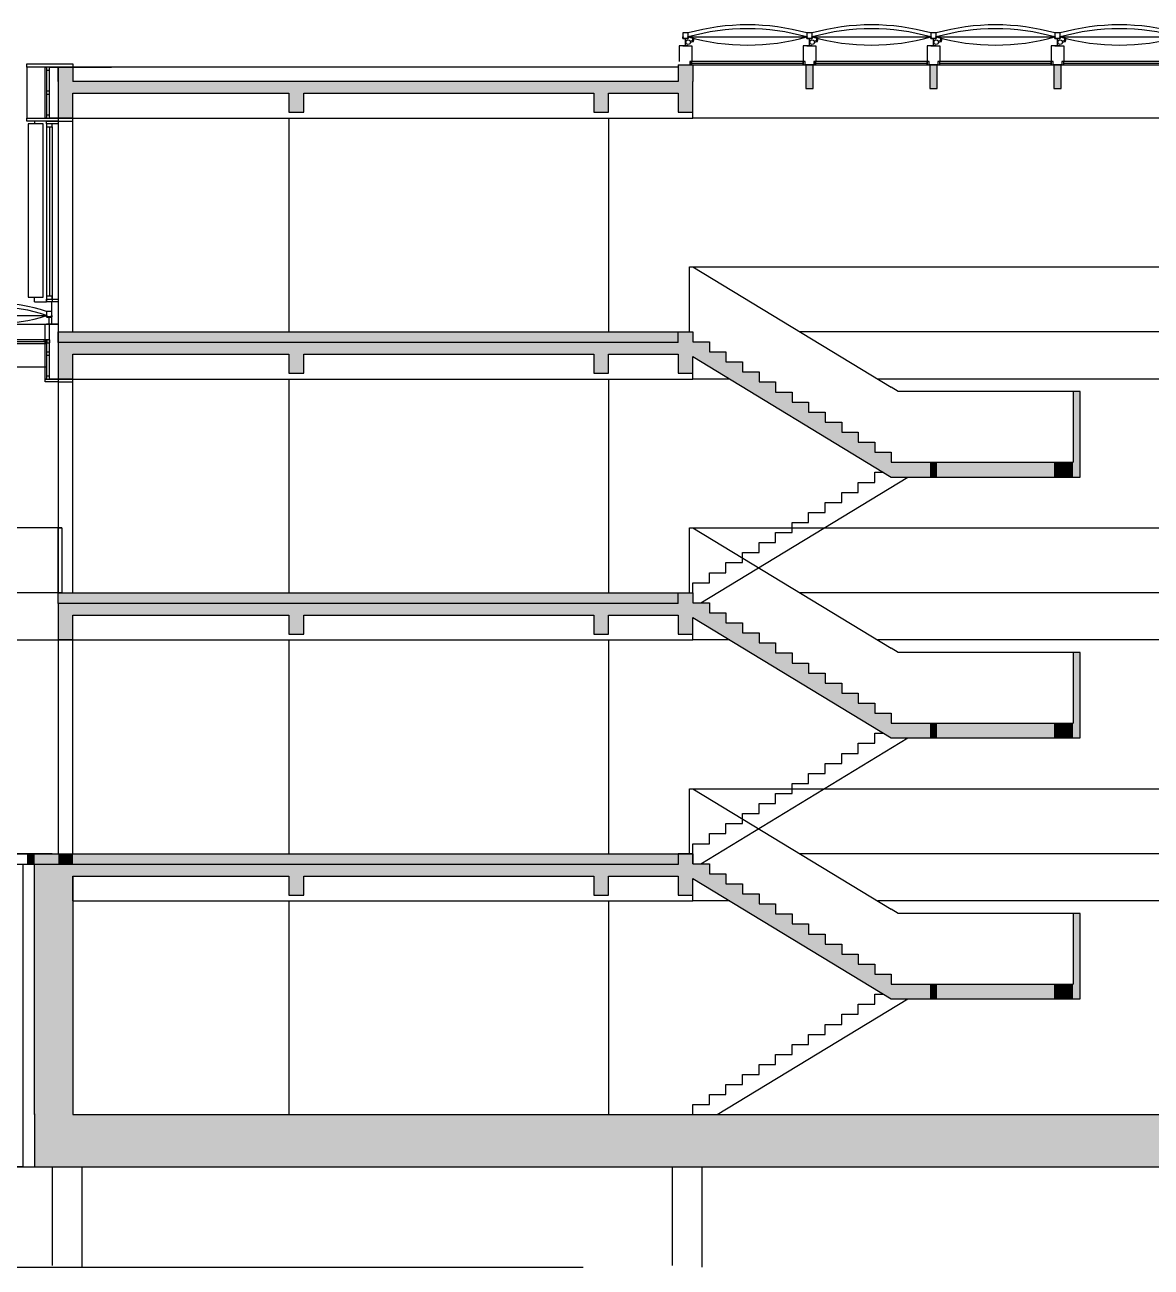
# Model space of a CAD drawing. Extents: x 126 to 1219, y 91 to 1021.
# Drawn here: x 773.59 to 805.38, y 704.18 to 739.25 of the extents above; entities that cross this region are included whole.
import ezdxf

# ---------------------------------------------------------------- set-up
doc = ezdxf.new("R2010")
doc.units = 0
doc.linetypes.add('ACAD_ISO03W100', pattern=[30, 12, -18])
for name, color, linetype in [('-_E_-_PRZEKR_J___MEMBRANY', 8, 'CONTINUOUS'), ('-_E_-_PRZEKR_J___STOLARKA', 151, 'CONTINUOUS'), ('-_E_-_PRZEKR_J_CIENKA', 253, 'CONTINUOUS'), ('-_E_-_PRZEKR_J_GRUBA', 7, 'CONTINUOUS'), ('-_E_-_PRZEKR_J_PALE', 8, 'CONTINUOUS'), ('-_E_-_PRZEKR_J_WIDOK', 8, 'CONTINUOUS'), ('-_I_-_HATCH', 255, 'CONTINUOUS')]:
    doc.layers.add(name, color=color, linetype=linetype)

# ---------------------------------------------------------------- blocks, each defined once
blk = doc.blocks.new('_WIETLIK_DACHOWY_01')
at = {"layer": '-_E_-_PRZEKR_J___MEMBRANY'}
blk.add_lwpolyline([(1168.658519, 2269.166696), (1170.668519, 2269.166696)], dxfattribs=at)
for centre, start, end in [((1169.663519, 2265.572221), 74.379231, 105.620769), ((1169.663519, 2272.761171), 254.379231, 285.620769)]:
    blk.add_arc(centre, 3.732328, start, end, dxfattribs=at)
at = {"layer": '-_E_-_PRZEKR_J___STOLARKA'}
for points in [[(1168.688519, 2268.69228), (1170.608519, 2268.69228), (1170.608519, 2268.75228), (1168.688519, 2268.75228)], [(1168.719792, 2268.752293), (1168.689786, 2268.75228), (1168.689786, 2268.69228), (1168.719792, 2268.692293)], [(1170.638525, 2268.752293), (1170.608519, 2268.75228), (1170.608519, 2268.69228), (1170.638525, 2268.692293)]]:
    blk.add_lwpolyline(points, close=True, dxfattribs=at)
blk.add_lwpolyline([(1168.719792, 2268.72228), (1170.608519, 2268.72228)], dxfattribs=at)
at = {"layer": '-_E_-_PRZEKR_J_GRUBA'}
for points in [[(1168.647603, 2269.161932), (1168.658519, 2269.166696), (1168.658519, 2269.142318), (1168.568519, 2269.142318), (1168.568519, 2269.166696), (1168.579187, 2269.161932)], [(1170.747603, 2269.161932), (1170.758519, 2269.166696), (1170.758519, 2269.142318), (1170.668519, 2269.142318), (1170.668519, 2269.166696), (1170.679187, 2269.161932)], [(1168.613519, 2269.018334), (1168.507251, 2269.018334), (1168.507251, 2268.752293)], [(1168.658519, 2269.018334), (1168.568519, 2269.018334), (1168.613519, 2269.018334), (1168.613519, 2269.138334), (1168.658519, 2269.138334), (1168.568519, 2269.138334), (1168.613519, 2269.138334)], [(1168.613519, 2269.018334), (1168.719786, 2269.018334), (1168.719835, 2268.752293)], [(1170.713519, 2269.018334), (1170.607251, 2269.018334), (1170.608519, 2268.75228)], [(1170.758519, 2269.018334), (1170.668519, 2269.018334), (1170.713519, 2269.018334), (1170.713519, 2269.138334), (1170.758519, 2269.138334), (1170.668519, 2269.138334), (1170.713519, 2269.138334)], [(1170.713519, 2269.018334), (1170.819786, 2269.018334), (1170.819786, 2268.752293)]]:
    blk.add_lwpolyline(points, dxfattribs=at)
at = {"layer": '-_E_-_PRZEKR_J_WIDOK'}
for points in [[(1168.658519, 2269.166696), (1168.658519, 2269.233472), (1168.568519, 2269.233472), (1168.568519, 2269.166696)], [(1170.758519, 2269.166696), (1170.758519, 2269.233472), (1170.668519, 2269.233472), (1170.668519, 2269.166696)], [(1168.69203, 2269.096331), (1168.731928, 2269.103758), (1168.742677, 2269.145961)], [(1168.69702, 2269.078094), (1168.747214, 2269.087439), (1168.760833, 2269.140906)]]:
    blk.add_lwpolyline(points, dxfattribs=at)
blk.add_circle((1168.658519, 2269.077361), 0.038508, dxfattribs=at)
blk.add_arc((1169.663519, 2265.638997), 3.732328, 74.379231, 105.620769, dxfattribs=at)
blk = doc.blocks.new('*U10')
at = {"layer": '-_I_-_HATCH'}
for points in [[(1246.155722, 2536.033981), (1246.155722, 2536.893981), (1246.405722, 2536.033981)], [(1246.405722, 2536.033981), (1246.155722, 2536.893981), (1246.405722, 2536.893981)], [(1256.655721, 2536.133981), (1256.655721, 2536.933968), (1256.903838, 2536.133981)], [(1256.903838, 2536.133981), (1256.655721, 2536.933968), (1256.903838, 2536.933968)], [(1258.820725, 2536.533981), (1258.820725, 2536.933979), (1258.865721, 2536.533981)], [(1258.865721, 2536.533981), (1258.820725, 2536.933979), (1258.865721, 2536.933979)], [(1258.865721, 2536.533981), (1258.865721, 2536.933979), (1258.940725, 2536.533981)], [(1258.940725, 2536.533981), (1258.865721, 2536.933979), (1258.940725, 2536.933979)], [(1260.920723, 2536.533981), (1260.920723, 2536.933979), (1261.040723, 2536.533981)], [(1261.040723, 2536.533981), (1260.920723, 2536.933979), (1261.040723, 2536.933979)], [(1263.020723, 2536.533981), (1263.020723, 2536.933979), (1263.140723, 2536.533981)], [(1263.140723, 2536.533981), (1263.020723, 2536.933979), (1263.140723, 2536.933979)], [(1246.405722, 2536.453981), (1246.405722, 2536.653981), (1250.063217, 2536.453981)], [(1250.063217, 2536.453981), (1246.405722, 2536.653981), (1250.063217, 2536.653981)], [(1250.063217, 2536.133981), (1250.063217, 2536.653981), (1250.313217, 2536.133981)], [(1250.313217, 2536.133981), (1250.063217, 2536.653981), (1250.313217, 2536.653981)], [(1250.313217, 2536.453981), (1250.313217, 2536.653981), (1255.225219, 2536.453981)], [(1255.225219, 2536.453981), (1250.313217, 2536.653981), (1255.225219, 2536.653981)], [(1255.225219, 2536.133981), (1255.225219, 2536.653981), (1255.475219, 2536.133981)], [(1255.475219, 2536.133981), (1255.225219, 2536.653981), (1255.475219, 2536.653981)], [(1255.475219, 2536.453981), (1255.475219, 2536.653981), (1255.884096, 2536.453981)], [(1255.884096, 2536.453981), (1255.475219, 2536.653981), (1255.884096, 2536.653981)], [(1255.884096, 2536.453981), (1255.884096, 2536.653981), (1256.655721, 2536.453981)], [(1256.655721, 2536.453981), (1255.884096, 2536.653981), (1256.655721, 2536.653981)], [(1246.155722, 2531.613981), (1246.155722, 2532.413981), (1246.405722, 2531.613981)], [(1246.405722, 2531.613981), (1246.155722, 2532.413981), (1246.405722, 2532.413981)], [(1246.405722, 2532.033981), (1246.405722, 2532.413981), (1250.063217, 2532.033981)], [(1250.063217, 2532.033981), (1246.405722, 2532.413981), (1250.063217, 2532.413981)], [(1250.063217, 2531.713981), (1250.063217, 2532.413981), (1250.313217, 2531.713981)], [(1250.313217, 2531.713981), (1250.063217, 2532.413981), (1250.313217, 2532.413981)], [(1250.313217, 2532.033981), (1250.313217, 2532.413981), (1255.225219, 2532.033981)], [(1255.225219, 2532.033981), (1250.313217, 2532.413981), (1255.225219, 2532.413981)], [(1255.225219, 2531.713981), (1255.225219, 2532.413981), (1255.475219, 2531.713981)], [(1255.475219, 2531.713981), (1255.225219, 2532.413981), (1255.475219, 2532.413981)], [(1255.475219, 2532.033981), (1255.475219, 2532.413981), (1255.884096, 2532.033981)], [(1255.884096, 2532.033981), (1255.475219, 2532.413981), (1255.884096, 2532.413981)], [(1255.884096, 2532.033981), (1255.884096, 2532.413981), (1256.655721, 2532.033981)], [(1256.655721, 2532.033981), (1255.884096, 2532.413981), (1256.655721, 2532.413981)], [(1256.655721, 2531.713981), (1256.655721, 2532.413981), (1256.903838, 2531.713981)], [(1256.903838, 2531.713981), (1256.655721, 2532.413981), (1256.903838, 2532.413981)], [(1256.903838, 2531.713981), (1256.903838, 2532.413981), (1256.905721, 2531.713981)], [(1256.905721, 2531.713981), (1256.903838, 2532.413981), (1256.905721, 2532.413981)], [(1256.905721, 2531.993981), (1256.905721, 2532.243981), (1257.185721, 2531.823981)], [(1257.185721, 2531.823981), (1256.905721, 2532.243981), (1257.185721, 2532.243981)], [(1257.185721, 2531.823981), (1257.185721, 2532.073981), (1257.465721, 2531.653981)], [(1257.465721, 2531.653981), (1257.185721, 2532.073981), (1257.465721, 2532.073981)], [(1257.465721, 2531.653981), (1257.465721, 2531.903981), (1257.673136, 2531.528051)], [(1257.673136, 2531.528051), (1257.465721, 2531.903981), (1257.673136, 2531.903981)], [(1257.673136, 2531.528051), (1257.673136, 2531.903981), (1257.745721, 2531.483981)], [(1257.745721, 2531.483981), (1257.673136, 2531.903981), (1257.745721, 2531.903981)], [(1257.745721, 2531.483981), (1257.745721, 2531.733981), (1258.025721, 2531.313981)], [(1258.025721, 2531.313981), (1257.745721, 2531.733981), (1258.025721, 2531.733981)], [(1258.025721, 2531.313981), (1258.025721, 2531.563981), (1258.305721, 2531.143981)], [(1258.305721, 2531.143981), (1258.025721, 2531.563981), (1258.305721, 2531.563981)], [(1258.305721, 2531.143981), (1258.305721, 2531.393981), (1258.585721, 2530.973981)], [(1258.585721, 2530.973981), (1258.305721, 2531.393981), (1258.585721, 2531.393981)], [(1263.345163, 2529.953981), (1263.345163, 2531.403981), (1263.465163, 2529.953981)], [(1263.465163, 2529.953981), (1263.345163, 2531.403981), (1263.465163, 2531.403981)], [(1258.585721, 2530.973981), (1258.585721, 2531.223981), (1258.820725, 2530.831301)], [(1258.820725, 2530.831301), (1258.585721, 2531.223981), (1258.820725, 2531.223981)], [(1258.820725, 2530.831301), (1258.820725, 2531.223981), (1258.865721, 2530.803981)], [(1258.865721, 2530.803981), (1258.820725, 2531.223981), (1258.865721, 2531.223981)], [(1258.865721, 2530.803981), (1258.865721, 2531.053981), (1258.940725, 2530.758443)], [(1258.940725, 2530.758443), (1258.865721, 2531.053981), (1258.940725, 2531.053981)], [(1258.940725, 2530.758443), (1258.940725, 2531.053981), (1259.145721, 2530.633981)], [(1259.145721, 2530.633981), (1258.940725, 2531.053981), (1259.145721, 2531.053981)], [(1259.145721, 2530.633981), (1259.145721, 2530.883981), (1259.425721, 2530.463981)], [(1259.425721, 2530.463981), (1259.145721, 2530.883981), (1259.425721, 2530.883981)], [(1259.425721, 2530.463981), (1259.425721, 2530.713981), (1259.705721, 2530.293981)], [(1259.705721, 2530.293981), (1259.425721, 2530.713981), (1259.705721, 2530.713981)], [(1259.705721, 2530.293981), (1259.705721, 2530.543981), (1259.985721, 2530.123981)], [(1259.985721, 2530.123981), (1259.705721, 2530.543981), (1259.985721, 2530.543981)], [(1259.985721, 2530.123981), (1259.985721, 2530.373981), (1260.265721, 2529.953981)], [(1260.265721, 2529.953981), (1259.985721, 2530.373981), (1260.265721, 2530.373981)], [(1260.265721, 2529.953981), (1260.265721, 2530.203981), (1260.920723, 2529.953981)], [(1260.920723, 2529.953981), (1260.265721, 2530.203981), (1260.920723, 2530.203981)], [(1260.920723, 2529.953981), (1260.920723, 2530.203981), (1261.040723, 2529.953981)], [(1261.040723, 2529.953981), (1260.920723, 2530.203981), (1261.040723, 2530.203981)], [(1261.040723, 2529.953981), (1261.040723, 2530.203981), (1263.020723, 2529.953981)], [(1263.020723, 2529.953981), (1261.040723, 2530.203981), (1263.020723, 2530.203981)], [(1263.020723, 2529.953981), (1263.020723, 2530.203981), (1263.140723, 2529.953981)], [(1263.140723, 2529.953981), (1263.020723, 2530.203981), (1263.140723, 2530.203981)], [(1263.140723, 2529.953981), (1263.140723, 2530.203981), (1263.345163, 2529.953981)], [(1263.345163, 2529.953981), (1263.140723, 2530.203981), (1263.345163, 2530.203981)], [(1246.155722, 2527.193981), (1246.155722, 2527.993981), (1246.405722, 2527.193981)], [(1246.405722, 2527.193981), (1246.155722, 2527.993981), (1246.405722, 2527.993981)], [(1246.405722, 2527.613981), (1246.405722, 2527.993981), (1250.063217, 2527.613981)], [(1250.063217, 2527.613981), (1246.405722, 2527.993981), (1250.063217, 2527.993981)], [(1250.063217, 2527.293981), (1250.063217, 2527.993981), (1250.313217, 2527.293981)], [(1250.313217, 2527.293981), (1250.063217, 2527.993981), (1250.313217, 2527.993981)], [(1250.313217, 2527.613981), (1250.313217, 2527.993981), (1255.225219, 2527.613981)], [(1255.225219, 2527.613981), (1250.313217, 2527.993981), (1255.225219, 2527.993981)], [(1255.225219, 2527.293981), (1255.225219, 2527.993981), (1255.475219, 2527.293981)], [(1255.475219, 2527.293981), (1255.225219, 2527.993981), (1255.475219, 2527.993981)], [(1255.475219, 2527.613981), (1255.475219, 2527.993981), (1255.884096, 2527.613981)], [(1255.884096, 2527.613981), (1255.475219, 2527.993981), (1255.884096, 2527.993981)], [(1255.884096, 2527.613981), (1255.884096, 2527.993981), (1256.655721, 2527.613981)], [(1256.655721, 2527.613981), (1255.884096, 2527.993981), (1256.655721, 2527.993981)], [(1256.655721, 2527.293981), (1256.655721, 2527.993981), (1256.903838, 2527.293981)], [(1256.903838, 2527.293981), (1256.655721, 2527.993981), (1256.903838, 2527.993981)], [(1256.903838, 2527.293981), (1256.903838, 2527.993981), (1256.905721, 2527.293981)], [(1256.905721, 2527.293981), (1256.903838, 2527.993981), (1256.905721, 2527.993981)], [(1256.905721, 2527.573981), (1256.905721, 2527.823981), (1257.185721, 2527.403981)], [(1257.185721, 2527.403981), (1256.905721, 2527.823981), (1257.185721, 2527.823981)], [(1257.185721, 2527.403981), (1257.185721, 2527.653981), (1257.465721, 2527.233981)], [(1257.465721, 2527.233981), (1257.185721, 2527.653981), (1257.465721, 2527.653981)], [(1257.465721, 2527.233981), (1257.465721, 2527.483981), (1257.673136, 2527.108051)], [(1257.673136, 2527.108051), (1257.465721, 2527.483981), (1257.673136, 2527.483981)], [(1257.673136, 2527.108051), (1257.673136, 2527.483981), (1257.745721, 2527.063981)], [(1257.745721, 2527.063981), (1257.673136, 2527.483981), (1257.745721, 2527.483981)], [(1257.745721, 2527.063981), (1257.745721, 2527.313981), (1258.025721, 2526.893981)], [(1258.025721, 2526.893981), (1257.745721, 2527.313981), (1258.025721, 2527.313981)], [(1258.025721, 2526.893981), (1258.025721, 2527.143981), (1258.305721, 2526.723981)], [(1258.305721, 2526.723981), (1258.025721, 2527.143981), (1258.305721, 2527.143981)], [(1258.305721, 2526.723981), (1258.305721, 2526.973981), (1258.585721, 2526.553981)], [(1258.585721, 2526.553981), (1258.305721, 2526.973981), (1258.585721, 2526.973981)], [(1263.345163, 2525.533981), (1263.345163, 2526.983981), (1263.465163, 2525.533981)], [(1263.465163, 2525.533981), (1263.345163, 2526.983981), (1263.465163, 2526.983981)], [(1258.585721, 2526.553981), (1258.585721, 2526.803981), (1258.820725, 2526.411301)], [(1258.820725, 2526.411301), (1258.585721, 2526.803981), (1258.820725, 2526.803981)], [(1258.820725, 2526.411301), (1258.820725, 2526.803981), (1258.865721, 2526.383981)], [(1258.865721, 2526.383981), (1258.820725, 2526.803981), (1258.865721, 2526.803981)], [(1258.865721, 2526.383981), (1258.865721, 2526.633981), (1258.940725, 2526.338443)], [(1258.940725, 2526.338443), (1258.865721, 2526.633981), (1258.940725, 2526.633981)], [(1258.940725, 2526.338443), (1258.940725, 2526.633981), (1259.145721, 2526.213981)], [(1259.145721, 2526.213981), (1258.940725, 2526.633981), (1259.145721, 2526.633981)], [(1259.145721, 2526.213981), (1259.145721, 2526.463981), (1259.425721, 2526.043981)], [(1259.425721, 2526.043981), (1259.145721, 2526.463981), (1259.425721, 2526.463981)], [(1259.425721, 2526.043981), (1259.425721, 2526.293981), (1259.705721, 2525.873981)], [(1259.705721, 2525.873981), (1259.425721, 2526.293981), (1259.705721, 2526.293981)], [(1259.705721, 2525.873981), (1259.705721, 2526.123981), (1259.985721, 2525.703981)], [(1259.985721, 2525.703981), (1259.705721, 2526.123981), (1259.985721, 2526.123981)], [(1259.985721, 2525.703981), (1259.985721, 2525.953981), (1260.265721, 2525.533981)], [(1260.265721, 2525.533981), (1259.985721, 2525.953981), (1260.265721, 2525.953981)], [(1260.265721, 2525.533981), (1260.265721, 2525.783981), (1260.920723, 2525.533981)], [(1260.920723, 2525.533981), (1260.265721, 2525.783981), (1260.920723, 2525.783981)], [(1260.920723, 2525.533981), (1260.920723, 2525.783981), (1261.040723, 2525.533981)], [(1261.040723, 2525.533981), (1260.920723, 2525.783981), (1261.040723, 2525.783981)], [(1261.040723, 2525.533981), (1261.040723, 2525.783981), (1263.020723, 2525.533981)], [(1263.020723, 2525.533981), (1261.040723, 2525.783981), (1263.020723, 2525.783981)], [(1263.020723, 2525.533981), (1263.020723, 2525.783981), (1263.140723, 2525.533981)], [(1263.140723, 2525.533981), (1263.020723, 2525.783981), (1263.140723, 2525.783981)], [(1263.140723, 2525.533981), (1263.140723, 2525.783981), (1263.345163, 2525.533981)], [(1263.345163, 2525.533981), (1263.140723, 2525.783981), (1263.345163, 2525.783981)], [(1245.629994, 2523.393981), (1245.629994, 2523.573981), (1245.755717, 2523.393981)], [(1245.755717, 2523.393981), (1245.629994, 2523.573981), (1245.755717, 2523.573981)], [(1245.755717, 2523.393981), (1245.755717, 2523.573981), (1245.755722, 2523.393981)], [(1245.755722, 2523.393981), (1245.755717, 2523.573981), (1245.755722, 2523.573981)], [(1245.755722, 2523.393981), (1245.755722, 2523.573981), (1246.155722, 2523.393981)], [(1246.155722, 2523.393981), (1245.755722, 2523.573981), (1246.155722, 2523.573981)], [(1246.155722, 2523.393981), (1246.155722, 2523.573981), (1246.405722, 2523.393981)], [(1246.405722, 2523.393981), (1246.155722, 2523.573981), (1246.405722, 2523.573981)], [(1246.405722, 2523.193981), (1246.405722, 2523.573981), (1250.063217, 2523.193981)], [(1250.063217, 2523.193981), (1246.405722, 2523.573981), (1250.063217, 2523.573981)], [(1250.063217, 2522.873981), (1250.063217, 2523.573981), (1250.313217, 2522.873981)], [(1250.313217, 2522.873981), (1250.063217, 2523.573981), (1250.313217, 2523.573981)], [(1250.313217, 2523.193981), (1250.313217, 2523.573981), (1255.225219, 2523.193981)], [(1255.225219, 2523.193981), (1250.313217, 2523.573981), (1255.225219, 2523.573981)], [(1255.225219, 2522.873981), (1255.225219, 2523.573981), (1255.475219, 2522.873981)], [(1255.475219, 2522.873981), (1255.225219, 2523.573981), (1255.475219, 2523.573981)], [(1255.475219, 2523.193981), (1255.475219, 2523.573981), (1255.884096, 2523.193981)], [(1255.884096, 2523.193981), (1255.475219, 2523.573981), (1255.884096, 2523.573981)], [(1255.884096, 2523.193981), (1255.884096, 2523.573981), (1256.655721, 2523.193981)], [(1256.655721, 2523.193981), (1255.884096, 2523.573981), (1256.655721, 2523.573981)], [(1256.655721, 2522.873981), (1256.655721, 2523.573981), (1256.903838, 2522.873981)], [(1256.903838, 2522.873981), (1256.655721, 2523.573981), (1256.903838, 2523.573981)], [(1256.903838, 2522.873981), (1256.903838, 2523.573981), (1256.905721, 2522.873981)], [(1256.905721, 2522.873981), (1256.903838, 2523.573981), (1256.905721, 2523.573981)], [(1245.755722, 2519.153981), (1245.755722, 2523.393981), (1246.155722, 2519.153981)], [(1246.155722, 2519.153981), (1245.755722, 2523.393981), (1246.155722, 2523.393981)], [(1246.155722, 2519.153981), (1246.155722, 2523.393981), (1246.405722, 2519.153981)], [(1246.405722, 2519.153981), (1246.155722, 2523.393981), (1246.405722, 2523.393981)], [(1256.905721, 2523.153981), (1256.905721, 2523.403981), (1257.185721, 2522.983981)], [(1257.185721, 2522.983981), (1256.905721, 2523.403981), (1257.185721, 2523.403981)], [(1257.185721, 2522.983981), (1257.185721, 2523.233981), (1257.465721, 2522.813981)], [(1257.465721, 2522.813981), (1257.185721, 2523.233981), (1257.465721, 2523.233981)], [(1257.465721, 2522.813981), (1257.465721, 2523.063981), (1257.673136, 2522.688051)], [(1257.673136, 2522.688051), (1257.465721, 2523.063981), (1257.673136, 2523.063981)], [(1257.673136, 2522.688051), (1257.673136, 2523.063981), (1257.745721, 2522.643981)], [(1257.745721, 2522.643981), (1257.673136, 2523.063981), (1257.745721, 2523.063981)], [(1257.745721, 2522.643981), (1257.745721, 2522.893981), (1258.025721, 2522.473981)], [(1258.025721, 2522.473981), (1257.745721, 2522.893981), (1258.025721, 2522.893981)], [(1258.025721, 2522.473981), (1258.025721, 2522.723981), (1258.305721, 2522.303981)], [(1258.305721, 2522.303981), (1258.025721, 2522.723981), (1258.305721, 2522.723981)], [(1258.305721, 2522.303981), (1258.305721, 2522.553981), (1258.585721, 2522.133981)], [(1258.585721, 2522.133981), (1258.305721, 2522.553981), (1258.585721, 2522.553981)], [(1263.345163, 2521.113981), (1263.345163, 2522.563981), (1263.465163, 2521.113981)], [(1263.465163, 2521.113981), (1263.345163, 2522.563981), (1263.465163, 2522.563981)], [(1258.585721, 2522.133981), (1258.585721, 2522.383981), (1258.820725, 2521.991301)], [(1258.820725, 2521.991301), (1258.585721, 2522.383981), (1258.820725, 2522.383981)], [(1258.820725, 2521.991301), (1258.820725, 2522.383981), (1258.865721, 2521.963981)], [(1258.865721, 2521.963981), (1258.820725, 2522.383981), (1258.865721, 2522.383981)], [(1258.865721, 2521.963981), (1258.865721, 2522.213981), (1258.940725, 2521.918443)], [(1258.940725, 2521.918443), (1258.865721, 2522.213981), (1258.940725, 2522.213981)], [(1258.940725, 2521.918443), (1258.940725, 2522.213981), (1259.145721, 2521.793981)], [(1259.145721, 2521.793981), (1258.940725, 2522.213981), (1259.145721, 2522.213981)], [(1259.145721, 2521.793981), (1259.145721, 2522.043981), (1259.425721, 2521.623981)], [(1259.425721, 2521.623981), (1259.145721, 2522.043981), (1259.425721, 2522.043981)], [(1259.425721, 2521.623981), (1259.425721, 2521.873981), (1259.705721, 2521.453981)], [(1259.705721, 2521.453981), (1259.425721, 2521.873981), (1259.705721, 2521.873981)], [(1259.705721, 2521.453981), (1259.705721, 2521.703981), (1259.985721, 2521.283981)], [(1259.985721, 2521.283981), (1259.705721, 2521.703981), (1259.985721, 2521.703981)], [(1259.985721, 2521.283981), (1259.985721, 2521.533981), (1260.265721, 2521.113981)], [(1260.265721, 2521.113981), (1259.985721, 2521.533981), (1260.265721, 2521.533981)], [(1260.265721, 2521.113981), (1260.265721, 2521.363981), (1260.920723, 2521.113981)], [(1260.920723, 2521.113981), (1260.265721, 2521.363981), (1260.920723, 2521.363981)], [(1260.920723, 2521.113981), (1260.920723, 2521.363981), (1261.040723, 2521.113981)], [(1261.040723, 2521.113981), (1260.920723, 2521.363981), (1261.040723, 2521.363981)], [(1261.040723, 2521.113981), (1261.040723, 2521.363981), (1263.020723, 2521.113981)], [(1263.020723, 2521.113981), (1261.040723, 2521.363981), (1263.020723, 2521.363981)], [(1263.020723, 2521.113981), (1263.020723, 2521.363981), (1263.140723, 2521.113981)], [(1263.140723, 2521.113981), (1263.020723, 2521.363981), (1263.140723, 2521.363981)], [(1263.140723, 2521.113981), (1263.140723, 2521.363981), (1263.345163, 2521.113981)], [(1263.345163, 2521.113981), (1263.140723, 2521.363981), (1263.345163, 2521.363981)], [(1245.755722, 2518.269074), (1245.755717, 2519.153981), (1245.755722, 2519.153981)], [(1245.755722, 2518.269074), (1245.755722, 2519.153981), (1246.155722, 2518.269074)], [(1246.155722, 2518.269074), (1245.755722, 2519.153981), (1246.155722, 2519.153981)], [(1246.155722, 2518.269074), (1246.155722, 2519.153981), (1246.405722, 2518.269074)], [(1246.405722, 2518.269074), (1246.155722, 2519.153981), (1246.405722, 2519.153981)], [(1246.405722, 2518.269074), (1246.405722, 2519.153981), (1250.063217, 2518.269074)], [(1250.063217, 2518.269074), (1246.405722, 2519.153981), (1250.063217, 2519.153981)], [(1250.063217, 2518.269074), (1250.063217, 2519.153981), (1250.313217, 2518.269074)], [(1250.313217, 2518.269074), (1250.063217, 2519.153981), (1250.313217, 2519.153981)], [(1250.313217, 2518.269074), (1250.313217, 2519.153981), (1255.225219, 2518.269074)], [(1255.225219, 2518.269074), (1250.313217, 2519.153981), (1255.225219, 2519.153981)], [(1255.225219, 2518.269074), (1255.225219, 2519.153981), (1255.475219, 2518.269074)], [(1255.475219, 2518.269074), (1255.225219, 2519.153981), (1255.475219, 2519.153981)], [(1255.475219, 2518.269074), (1255.475219, 2519.153981), (1255.884096, 2518.269074)], [(1255.884096, 2518.269074), (1255.475219, 2519.153981), (1255.884096, 2519.153981)], [(1255.884096, 2518.269074), (1255.884096, 2519.153981), (1256.655721, 2518.269074)], [(1256.655721, 2518.269074), (1255.884096, 2519.153981), (1256.655721, 2519.153981)], [(1256.655721, 2518.269074), (1256.655721, 2519.153981), (1256.903838, 2518.269074)], [(1256.903838, 2518.269074), (1256.655721, 2519.153981), (1256.903838, 2519.153981)], [(1256.903838, 2518.269074), (1256.903838, 2519.153981), (1256.905721, 2518.269074)], [(1256.905721, 2518.269074), (1256.903838, 2519.153981), (1256.905721, 2519.153981)], [(1256.905721, 2518.269074), (1256.905721, 2519.153981), (1257.185721, 2518.269074)], [(1257.185721, 2518.269074), (1256.905721, 2519.153981), (1257.185721, 2519.153981)], [(1257.185721, 2518.269074), (1257.185721, 2519.153981), (1257.465721, 2518.269074)], [(1257.465721, 2518.269074), (1257.185721, 2519.153981), (1257.465721, 2519.153981)], [(1257.465721, 2518.269074), (1257.465721, 2519.153981), (1257.673136, 2518.269074)], [(1257.673136, 2518.269074), (1257.465721, 2519.153981), (1257.673136, 2519.153981)], [(1257.673136, 2518.269074), (1257.673136, 2519.153981), (1257.745721, 2518.269074)], [(1257.745721, 2518.269074), (1257.673136, 2519.153981), (1257.745721, 2519.153981)], [(1257.745721, 2518.269074), (1257.745721, 2519.153981), (1258.025721, 2518.269074)], [(1258.025721, 2518.269074), (1257.745721, 2519.153981), (1258.025721, 2519.153981)], [(1258.025721, 2518.269074), (1258.025721, 2519.153981), (1258.305721, 2518.269074)], [(1258.305721, 2518.269074), (1258.025721, 2519.153981), (1258.305721, 2519.153981)], [(1258.305721, 2518.269074), (1258.305721, 2519.153981), (1258.585721, 2518.269074)], [(1258.585721, 2518.269074), (1258.305721, 2519.153981), (1258.585721, 2519.153981)], [(1258.585721, 2518.269074), (1258.585721, 2519.153981), (1258.820725, 2518.269074)], [(1258.820725, 2518.269074), (1258.585721, 2519.153981), (1258.820725, 2519.153981)], [(1258.820725, 2518.269074), (1258.820725, 2519.153981), (1258.865721, 2518.269074)], [(1258.865721, 2518.269074), (1258.820725, 2519.153981), (1258.865721, 2519.153981)], [(1258.865721, 2518.269074), (1258.865721, 2519.153981), (1258.940725, 2518.269074)], [(1258.940725, 2518.269074), (1258.865721, 2519.153981), (1258.940725, 2519.153981)], [(1258.940725, 2518.269074), (1258.940725, 2519.153981), (1259.145721, 2518.269074)], [(1259.145721, 2518.269074), (1258.940725, 2519.153981), (1259.145721, 2519.153981)], [(1259.145721, 2518.269074), (1259.145721, 2519.153981), (1259.425721, 2518.269074)], [(1259.425721, 2518.269074), (1259.145721, 2519.153981), (1259.425721, 2519.153981)], [(1259.425721, 2518.269074), (1259.425721, 2519.153981), (1259.705721, 2518.269074)], [(1259.705721, 2518.269074), (1259.425721, 2519.153981), (1259.705721, 2519.153981)], [(1259.705721, 2518.269074), (1259.705721, 2519.153981), (1259.985721, 2518.269074)], [(1259.985721, 2518.269074), (1259.705721, 2519.153981), (1259.985721, 2519.153981)], [(1259.985721, 2518.269074), (1259.985721, 2519.153981), (1260.265721, 2518.269074)], [(1260.265721, 2518.269074), (1259.985721, 2519.153981), (1260.265721, 2519.153981)], [(1260.265721, 2518.269074), (1260.265721, 2519.153981), (1260.920723, 2518.269074)], [(1260.920723, 2518.269074), (1260.265721, 2519.153981), (1260.920723, 2519.153981)], [(1260.920723, 2518.269074), (1260.920723, 2519.153981), (1261.040723, 2518.269074)], [(1261.040723, 2518.269074), (1260.920723, 2519.153981), (1261.040723, 2519.153981)], [(1261.040723, 2518.269074), (1261.040723, 2519.153981), (1263.020723, 2518.269074)], [(1263.020723, 2518.269074), (1261.040723, 2519.153981), (1263.020723, 2519.153981)], [(1263.020723, 2518.269074), (1263.020723, 2519.153981), (1263.140723, 2518.269074)], [(1263.140723, 2518.269074), (1263.020723, 2519.153981), (1263.140723, 2519.153981)], [(1263.140723, 2518.269074), (1263.140723, 2519.153981), (1263.345163, 2518.269074)], [(1263.345163, 2518.269074), (1263.140723, 2519.153981), (1263.345163, 2519.153981)], [(1263.345163, 2518.269074), (1263.345163, 2519.153981), (1263.465163, 2518.269074)], [(1263.465163, 2518.269074), (1263.345163, 2519.153981), (1263.465163, 2519.153981)], [(1263.465163, 2518.269074), (1263.465163, 2519.153981), (1265.055719, 2518.269074)], [(1265.055719, 2518.269074), (1263.465163, 2519.153981), (1265.055719, 2519.153981)]]:
    blk.add_solid(points, dxfattribs=at)
blk = doc.blocks.new('HATCH_PRZEKROJ_2_OBRYS')
at = {"layer": '-_I_-_HATCH'}
blk.add_blockref('*U10', (0, 0), dxfattribs=at)
blk = doc.blocks.new('PRZEKR_J_2')
at = {"layer": '-_E_-_PRZEKR_J___MEMBRANY'}
blk.add_lwpolyline([(1232.206259, 2340.69388), (1232.206259, 2342.42888)], dxfattribs=at)
for centre, start, end in [((1234.798311, 2341.56138), 161.495791, 198.504209), ((1229.614208, 2341.56138), 341.495791, 18.504209)]:
    blk.add_arc(centre, 2.733365, start, end, dxfattribs=at)
at = {"layer": '-_E_-_PRZEKR_J___STOLARKA'}
for points in [[(1228.964192, 2342.424519), (1228.914192, 2342.424519), (1228.914192, 2342.624519), (1228.964192, 2342.624519)], [(1231.979107, 2342.424519), (1231.929107, 2342.424519), (1231.929107, 2342.624519), (1231.979107, 2342.624519)], [(1228.964192, 2342.424519), (1229.014192, 2342.424519), (1229.014192, 2342.524519), (1228.964192, 2342.524519)], [(1231.879107, 2342.424519), (1231.929107, 2342.424519), (1231.929107, 2342.524519), (1231.879107, 2342.524519)], [(1232.620663, 2342.434526), (1232.620676, 2342.404519), (1232.680676, 2342.404519), (1232.680663, 2342.434526)], [(1232.680676, 2340.72388), (1232.680676, 2342.404519), (1232.620676, 2342.404519), (1232.620676, 2340.72388)]]:
    blk.add_lwpolyline(points, close=True, dxfattribs=at)
for points in [[(1229.014192, 2342.524519), (1231.979107, 2342.524519)], [(1229.014192, 2342.474519), (1231.879107, 2342.474519)], [(1229.014192, 2342.424519), (1231.979107, 2342.424519)], [(1232.650676, 2340.755154), (1232.650676, 2342.404519)]]:
    blk.add_lwpolyline(points, dxfattribs=at)
at = {"layer": '-_E_-_PRZEKR_J_CIENKA'}
blk.add_lwpolyline([(1228.004192, 2342.094519), (1228.864192, 2342.094519)], dxfattribs=at)
at = {"layer": '-_E_-_PRZEKR_J_GRUBA'}
for points in [[(1245.7291, 2342.224519), (1246.6291, 2342.224519), (1246.6291, 2380.774523)], [(1245.744192, 2342.874519), (1245.744192, 2380.124513)], [(1234.944192, 2356.734518), (1234.944192, 2359.81396), (1234.944192, 2359.93396), (1234.694192, 2359.93396), (1233.594192, 2359.93396), (1233.494192, 2359.93396), (1233.494192, 2359.81396), (1234.694192, 2359.81396)], [(1239.364192, 2356.734518), (1239.364192, 2359.81396), (1239.364192, 2359.93396), (1239.114192, 2359.93396), (1238.014192, 2359.93396), (1237.914192, 2359.93396), (1237.914192, 2359.81396), (1239.114192, 2359.81396)], [(1243.784192, 2356.734518), (1243.784192, 2359.81396), (1243.784192, 2359.93396), (1243.534192, 2359.93396), (1242.434192, 2359.93396), (1242.334192, 2359.93396), (1242.334192, 2359.81396), (1243.534192, 2359.81396)], [(1227.964192, 2359.444522), (1227.964205, 2359.655794)], [(1234.524192, 2356.734518), (1234.694192, 2356.734518), (1234.694192, 2359.81396), (1234.694192, 2359.81396), (1234.694192, 2359.81396)], [(1238.944192, 2356.734518), (1239.114192, 2356.734518), (1239.114192, 2359.81396), (1239.114192, 2359.81396), (1239.114192, 2359.81396)], [(1243.364192, 2356.734518), (1243.534192, 2356.734518), (1243.534192, 2359.81396), (1243.534192, 2359.81396), (1243.534192, 2359.81396)], [(1227.964205, 2357.344524), (1227.964192, 2357.555796)], [(1232.484192, 2353.249518), (1232.484192, 2353.374518), (1232.654192, 2353.374518), (1232.654192, 2353.654518), (1232.824192, 2353.654518), (1232.824192, 2353.934518), (1232.994192, 2353.934518), (1232.994192, 2354.214518), (1233.164192, 2354.214518), (1233.164192, 2354.494518), (1233.334192, 2354.494518), (1233.334192, 2354.774518), (1233.504192, 2354.774518), (1233.504192, 2355.054518), (1233.674192, 2355.054518), (1233.674192, 2355.334518), (1233.844192, 2355.334518), (1233.844192, 2355.614518), (1234.014192, 2355.614518), (1234.014192, 2355.894518), (1234.184192, 2355.894518), (1234.184192, 2356.174518), (1234.354192, 2356.174518), (1234.354192, 2356.454518), (1234.524192, 2356.454518), (1234.524192, 2356.734518)], [(1232.904192, 2353.374518), (1234.944192, 2356.734518)], [(1236.904192, 2353.249518), (1236.904192, 2353.374518), (1237.074192, 2353.374518), (1237.074192, 2353.654518), (1237.244192, 2353.654518), (1237.244192, 2353.934518), (1237.414192, 2353.934518), (1237.414192, 2354.214518), (1237.584192, 2354.214518), (1237.584192, 2354.494518), (1237.754192, 2354.494518), (1237.754192, 2354.774518), (1237.924192, 2354.774518), (1237.924192, 2355.054518), (1238.094192, 2355.054518), (1238.094192, 2355.334518), (1238.264192, 2355.334518), (1238.264192, 2355.614518), (1238.434192, 2355.614518), (1238.434192, 2355.894518), (1238.604192, 2355.894518), (1238.604192, 2356.174518), (1238.774192, 2356.174518), (1238.774192, 2356.454518), (1238.944192, 2356.454518), (1238.944192, 2356.734518)], [(1237.324192, 2353.374518), (1239.364192, 2356.734518)], [(1241.324192, 2353.249518), (1241.324192, 2353.374518), (1241.494192, 2353.374518), (1241.494192, 2353.654518), (1241.664192, 2353.654518), (1241.664192, 2353.934518), (1241.834192, 2353.934518), (1241.834192, 2354.214518), (1242.004192, 2354.214518), (1242.004192, 2354.494518), (1242.174192, 2354.494518), (1242.174192, 2354.774518), (1242.344192, 2354.774518), (1242.344192, 2355.054518), (1242.514192, 2355.054518), (1242.514192, 2355.334518), (1242.684192, 2355.334518), (1242.684192, 2355.614518), (1242.854192, 2355.614518), (1242.854192, 2355.894518), (1243.024192, 2355.894518), (1243.024192, 2356.174518), (1243.194192, 2356.174518), (1243.194192, 2356.454518), (1243.364192, 2356.454518), (1243.364192, 2356.734518)], [(1241.744192, 2353.374518), (1243.784192, 2356.734518)], [(1227.964205, 2355.24452), (1227.964192, 2355.455798)], [(1227.964192, 2353.124518), (1227.964192, 2353.141982), (1227.964192, 2353.354523), (1227.964192, 2353.355794)], [(1227.964205, 2353.374518), (1228.244192, 2353.374518)], [(1228.004192, 2353.374518), (1228.244192, 2353.374518)], [(1228.444192, 2351.944016), (1228.444192, 2353.124518), (1228.764192, 2353.124518), (1228.764192, 2353.374518), (1228.244192, 2353.374518)], [(1228.764192, 2342.624519), (1228.864192, 2342.624519), (1228.864192, 2353.374518), (1228.764192, 2353.374518)], [(1232.664192, 2342.624519), (1232.484192, 2342.624519), (1232.484192, 2353.374518), (1232.654192, 2353.374518)], [(1232.864192, 2351.944016), (1232.864192, 2353.124518), (1233.184192, 2353.124518), (1233.184192, 2353.374518), (1232.904192, 2353.374518)], [(1233.184192, 2342.624519), (1233.284192, 2342.624519), (1233.284192, 2353.374518), (1233.184192, 2353.374518)], [(1237.084192, 2342.624519), (1236.904192, 2342.624519), (1236.904192, 2353.374518), (1237.074192, 2353.374518)], [(1237.084192, 2342.624519), (1236.904192, 2342.624519), (1236.904192, 2353.374518), (1237.074192, 2353.374518)], [(1237.284192, 2351.944016), (1237.284192, 2353.124518), (1237.604192, 2353.124518), (1237.604192, 2353.374518), (1237.324192, 2353.374518)], [(1237.604192, 2342.624519), (1237.704192, 2342.624519), (1237.704192, 2353.374518), (1237.604192, 2353.374518)], [(1241.324192, 2342.624519), (1241.324192, 2342.624519), (1241.324192, 2353.374518)], [(1241.494192, 2353.374518), (1241.324192, 2353.374518)], [(1241.324192, 2342.624519), (1241.324192, 2342.624519), (1241.324192, 2353.374518)], [(1241.324192, 2353.374518), (1241.324192, 2353.124518), (1241.504192, 2353.124518)], [(1241.704192, 2351.944016), (1241.704192, 2353.124518), (1242.024192, 2353.124518), (1242.024192, 2353.374518), (1241.744192, 2353.374518)], [(1242.124192, 2342.874519), (1242.124192, 2353.374518), (1242.024192, 2353.374518)], [(1227.964192, 2353.124518), (1228.244192, 2353.124518)], [(1228.004192, 2353.124518), (1228.004192, 2342.874519)], [(1228.004192, 2353.124518), (1228.244192, 2353.124518)], [(1228.244192, 2353.124518), (1228.244192, 2342.874519)], [(1232.664192, 2353.124518), (1232.484192, 2353.124518)], [(1232.664192, 2353.124518), (1232.664192, 2342.624519), (1233.284192, 2342.624519), (1233.284192, 2342.874519), (1232.864192, 2342.874519), (1232.864192, 2346.532014), (1233.184192, 2346.532014), (1233.184192, 2346.782014), (1232.864192, 2346.782014), (1232.864192, 2351.694016)], [(1237.084192, 2353.124518), (1236.904192, 2353.124518)], [(1237.084192, 2353.124518), (1237.084192, 2342.624519), (1237.704192, 2342.624519), (1237.704192, 2342.874519), (1237.284192, 2342.874519), (1237.284192, 2346.532014), (1237.604192, 2346.532014), (1237.604192, 2346.782014), (1237.284192, 2346.782014), (1237.284192, 2351.694016)], [(1241.504192, 2353.124518), (1241.504192, 2321.749519), (1241.664192, 2321.749519), (1241.664192, 2321.749519)], [(1228.444192, 2351.694016), (1228.764192, 2351.694016), (1228.764192, 2351.944016), (1228.444192, 2351.944016)], [(1232.864192, 2351.694016), (1233.184192, 2351.694016), (1233.184192, 2351.944016), (1232.864192, 2351.944016)], [(1237.284192, 2351.694016), (1237.604192, 2351.694016), (1237.604192, 2351.944016), (1237.284192, 2351.944016)], [(1241.704192, 2351.694016), (1242.024192, 2351.694016), (1242.024192, 2351.944016), (1241.704192, 2351.944016)], [(1228.244192, 2342.624519), (1228.864192, 2342.624519), (1228.864192, 2342.874519), (1228.444192, 2342.874519), (1228.444192, 2346.532014), (1228.764192, 2346.532014), (1228.764192, 2346.782014), (1228.444192, 2346.782014), (1228.444192, 2351.694016)], [(1242.124192, 2342.874519), (1241.704192, 2342.874519), (1241.704192, 2346.532014), (1242.024192, 2346.532014), (1242.024192, 2346.782014), (1241.704192, 2346.782014), (1241.704192, 2351.694016)], [(1228.444192, 2346.532014), (1228.764192, 2346.532014), (1228.764192, 2346.782014), (1228.444192, 2346.782014)], [(1228.244192, 2342.624519), (1228.004192, 2342.624519), (1228.004192, 2343.52449)], [(1228.164192, 2342.624519), (1228.004192, 2342.624519), (1228.004192, 2342.874519), (1228.244192, 2342.874519)], [(1241.704192, 2342.874519), (1245.744192, 2342.874519)], [(1228.864192, 2342.624519), (1228.914192, 2342.624519), (1228.914192, 2342.404519), (1228.914192, 2342.094519), (1228.864192, 2342.094519), (1228.864192, 2342.624519)], [(1232.354622, 2342.624519), (1232.354622, 2342.47388)], [(1233.284192, 2342.624519), (1233.334192, 2342.624519), (1233.334192, 2342.404519), (1233.334192, 2342.404519), (1233.284192, 2342.404519), (1233.284192, 2342.624519)], [(1241.324192, 2321.586958), (1241.324192, 2342.624519)], [(1232.354622, 2342.51888), (1231.979107, 2342.51888)], [(1232.211024, 2342.507964), (1232.206259, 2342.51888), (1232.230638, 2342.51888), (1232.230638, 2342.42888), (1232.206259, 2342.42888), (1232.211024, 2342.439549)], [(1232.354622, 2342.51888), (1232.354622, 2342.42888), (1232.354622, 2342.47388), (1232.234622, 2342.47388), (1232.234622, 2342.51888), (1232.234622, 2342.42888), (1232.234622, 2342.47388)], [(1232.620676, 2342.404519), (1232.354622, 2342.404519), (1232.354622, 2342.474519)], [(1232.620676, 2342.36888), (1232.620676, 2342.434526), (1232.680663, 2342.434552), (1232.680663, 2342.404519)], [(1241.324192, 2342.524519), (1241.324192, 2321.586958)], [(1245.744192, 2342.224519), (1241.504192, 2342.224519)], [(1241.504192, 2342.224519), (1241.504192, 2342.024519), (1246.6291, 2342.024519), (1246.6291, 2341.524519), (1242.064192, 2341.524519)], [(1245.744192, 2342.224519), (1246.6291, 2342.224519)]]:
    blk.add_lwpolyline(points, dxfattribs=at)
for points in [[(1228.064192, 2359.48952), (1228.364192, 2359.48952), (1228.364192, 2359.60952), (1227.964192, 2359.60952), (1227.964192, 2359.48952)], [(1228.064192, 2357.38952), (1228.364192, 2357.38952), (1228.364192, 2357.50952), (1227.964192, 2357.50952), (1227.964192, 2357.38952)], [(1228.064192, 2355.289522), (1228.364192, 2355.289522), (1228.364192, 2355.409522), (1227.964192, 2355.409522), (1227.964192, 2355.289522)], [(1228.004192, 2342.624519), (1228.004192, 2342.094519), (1227.944192, 2342.094519), (1227.944192, 2342.874519), (1228.004192, 2342.874519)], [(1228.914192, 2342.624519), (1228.914192, 2342.874519), (1228.864192, 2342.874519), (1228.864192, 2342.624519)], [(1233.334192, 2342.624519), (1233.334192, 2342.874519), (1233.284192, 2342.874519), (1233.284192, 2342.624519)], [(1228.864192, 2342.624519), (1228.864192, 2342.474519), (1228.004192, 2342.474519), (1228.004192, 2342.624519)], [(1233.284192, 2342.624519), (1233.284192, 2342.474519), (1232.354622, 2342.474519), (1232.354622, 2342.624519)], [(1235.804192, 2342.624519), (1235.804192, 2342.684519), (1236.904192, 2342.684519), (1236.904192, 2342.624519)], [(1228.004192, 2342.474519), (1228.004192, 2342.424519), (1228.054192, 2342.424519), (1228.054192, 2342.474519)], [(1228.004192, 2342.424519), (1228.864192, 2342.424519), (1228.864192, 2342.404519), (1228.004192, 2342.404519)], [(1228.409192, 2342.474519), (1228.409192, 2342.424519), (1228.459192, 2342.424519), (1228.459192, 2342.474519)], [(1228.814192, 2342.474519), (1228.814192, 2342.424519), (1228.864192, 2342.424519), (1228.864192, 2342.474519)], [(1232.620676, 2342.484526), (1232.620676, 2342.434526), (1232.670676, 2342.434526), (1232.670676, 2342.484526)], [(1232.680676, 2342.424519), (1233.284192, 2342.424519), (1233.284192, 2342.404519), (1232.680676, 2342.404519)], [(1232.829192, 2342.474519), (1232.829192, 2342.424519), (1232.879192, 2342.424519), (1232.879192, 2342.474519)], [(1233.234192, 2342.474519), (1233.234192, 2342.424519), (1233.284192, 2342.424519), (1233.284192, 2342.474519)]]:
    blk.add_lwpolyline(points, close=True, dxfattribs=at)
at = {"layer": '-_E_-_PRZEKR_J_PALE', "linetype": 'ACAD_ISO03W100'}
for points in [[(1246.644192, 2353.525004), (1248.326993, 2353.525004)], [(1246.644192, 2353.025004), (1248.299249, 2353.025004)], [(1246.644192, 2343.025005), (1248.326993, 2343.025005)], [(1246.644192, 2342.525005), (1248.299249, 2342.525005)]]:
    blk.add_lwpolyline(points, dxfattribs=at)
at = {"layer": '-_E_-_PRZEKR_J_WIDOK', "linetype": 'ACAD_ISO03W100'}
for points in [[(1248.326993, 2309.515383), (1248.326993, 2430.986035)], [(1237.074192, 2353.506283), (1234.944192, 2357.014518)], [(1241.494192, 2353.506283), (1239.364192, 2357.014518)], [(1245.744192, 2353.786283), (1243.784192, 2357.014518)], [(1236.904192, 2353.249518), (1236.904192, 2353.374518), (1236.734192, 2353.374518), (1236.734192, 2353.654518), (1236.564192, 2353.654518), (1236.564192, 2353.934518), (1236.394192, 2353.934518), (1236.394192, 2354.214518), (1236.224192, 2354.214518), (1236.224192, 2354.494518), (1236.054192, 2354.494518), (1236.054192, 2354.774518), (1235.884192, 2354.774518), (1235.884192, 2355.054518), (1235.714192, 2355.054518), (1235.714192, 2355.334518), (1235.544192, 2355.334518), (1235.544192, 2355.614518), (1235.374192, 2355.614518), (1235.374192, 2355.894518), (1235.204192, 2355.894518), (1235.204192, 2356.174518), (1235.034192, 2356.174518), (1235.034192, 2356.454518), (1234.864192, 2356.454518), (1234.864192, 2356.602753)], [(1241.324192, 2353.249518), (1241.324192, 2353.374518), (1241.154192, 2353.374518), (1241.154192, 2353.654518), (1240.984192, 2353.654518), (1240.984192, 2353.934518), (1240.814192, 2353.934518), (1240.814192, 2354.214518), (1240.644192, 2354.214518), (1240.644192, 2354.494518), (1240.474192, 2354.494518), (1240.474192, 2354.774518), (1240.304192, 2354.774518), (1240.304192, 2355.054518), (1240.134192, 2355.054518), (1240.134192, 2355.334518), (1239.964192, 2355.334518), (1239.964192, 2355.614518), (1239.794192, 2355.614518), (1239.794192, 2355.894518), (1239.624192, 2355.894518), (1239.624192, 2356.174518), (1239.454192, 2356.174518), (1239.454192, 2356.454518), (1239.284192, 2356.454518), (1239.284192, 2356.602753)], [(1245.744192, 2353.249518), (1245.744192, 2353.374518), (1245.574192, 2353.374518), (1245.574192, 2353.654518), (1245.404192, 2353.654518), (1245.404192, 2353.934518), (1245.234192, 2353.934518), (1245.234192, 2354.214518), (1245.064192, 2354.214518), (1245.064192, 2354.494518), (1244.894192, 2354.494518), (1244.894192, 2354.774518), (1244.724192, 2354.774518), (1244.724192, 2355.054518), (1244.554192, 2355.054518), (1244.554192, 2355.334518), (1244.384192, 2355.334518), (1244.384192, 2355.614518), (1244.214192, 2355.614518), (1244.214192, 2355.894518), (1244.044192, 2355.894518), (1244.044192, 2356.174518), (1243.874192, 2356.174518), (1243.874192, 2356.454518), (1243.704192, 2356.454518), (1243.704192, 2356.602753)]]:
    blk.add_lwpolyline(points, dxfattribs=at)
at = {"layer": '-_E_-_PRZEKR_J_WIDOK'}
for points in [[(1241.474192, 2311.5467), (1243.364192, 2312.651222), (1243.364192, 2322.920797), (1242.064192, 2323.849519), (1242.064192, 2328.511177), (1242.864192, 2329.0631), (1242.864192, 2338.92401), (1246.6291, 2340.547408), (1246.6291, 2380.924513), (1246.6291, 2381.729162), (1242.864192, 2383.768124), (1242.864192, 2409.949576), (1242.864192, 2410.698676), (1246.644192, 2412.382804), (1246.644192, 2422.674652), (1246.644192, 2423.572309), (1241.324192, 2425.598973), (1241.324192, 2429.109963)], [(1228.864192, 2361.524516), (1228.864192, 2353.374518)], [(1231.384192, 2353.374518), (1231.384192, 2361.524516), (1232.484192, 2361.524516)], [(1232.484192, 2361.524516), (1232.484192, 2355.186283)], [(1233.284192, 2361.524516), (1233.284192, 2356.50393)], [(1235.804192, 2353.374518), (1235.804192, 2361.524516), (1236.904192, 2361.524516)], [(1236.904192, 2361.524516), (1236.904192, 2355.186283)], [(1237.704192, 2361.524516), (1237.704192, 2356.50393)], [(1240.224192, 2353.374518), (1240.224192, 2361.524516), (1241.324192, 2361.524516)], [(1241.324192, 2361.524516), (1241.324192, 2355.186283)], [(1242.124192, 2361.524516), (1242.124192, 2356.50393)], [(1233.494192, 2359.81396), (1233.494192, 2356.849812), (1233.424192, 2356.734518)], [(1237.914192, 2359.81396), (1237.914192, 2356.849812), (1237.844192, 2356.734518)], [(1242.334192, 2359.81396), (1242.334192, 2356.849812), (1242.264192, 2356.734518)], [(1231.384192, 2353.374518), (1233.424192, 2356.734518)], [(1235.804192, 2353.374518), (1237.844192, 2356.734518)], [(1240.224192, 2353.374518), (1242.264192, 2356.734518)], [(1227.964205, 2355.24452), (1227.964192, 2355.455798)], [(1233.284192, 2354.0004), (1233.284192, 2353.374518)], [(1237.704192, 2354.0004), (1237.704192, 2353.374518)], [(1242.124192, 2354.0004), (1242.124192, 2353.374518)], [(1231.384192, 2353.314518), (1231.384192, 2353.374518)], [(1235.804192, 2353.314518), (1235.804192, 2353.374518)], [(1240.224192, 2353.314518), (1240.224192, 2353.374518)], [(1232.484192, 2353.314518), (1231.384192, 2353.314518)], [(1236.904192, 2353.314518), (1235.804192, 2353.314518)], [(1241.324192, 2353.314518), (1240.224192, 2353.314518)], [(1228.864192, 2351.944016), (1232.484192, 2351.944016)], [(1233.284192, 2351.944016), (1236.904192, 2351.944016)], [(1237.704192, 2351.944016), (1241.324192, 2351.944016)], [(1242.124192, 2351.944016), (1245.744192, 2351.944016)], [(1228.864192, 2346.532014), (1232.484192, 2346.532014)], [(1233.284192, 2346.532014), (1236.904192, 2346.532014)], [(1237.704192, 2346.532014), (1241.324192, 2346.532014)], [(1242.124192, 2346.532014), (1245.744192, 2346.532014)], [(1235.804192, 2342.684519), (1235.804192, 2334.474519), (1236.904192, 2334.474519)], [(1236.904192, 2342.624519), (1236.904192, 2334.474519)], [(1237.704192, 2334.474519), (1237.704192, 2342.624519)], [(1231.979107, 2342.224519), (1231.979107, 2342.424519)], [(1232.206259, 2342.51888), (1232.139484, 2342.51888), (1232.139484, 2342.42888), (1232.206259, 2342.42888)], [(1232.354622, 2334.564519), (1232.354622, 2342.404519)], [(1233.080669, 2342.424519), (1233.080669, 2334.474519)], [(1228.914192, 2342.224519), (1228.964192, 2342.224519)], [(1231.979107, 2342.224519), (1231.898583, 2342.224519)]]:
    blk.add_lwpolyline(points, dxfattribs=at)
for points in [[(1232.484192, 2342.624519), (1232.484192, 2342.874519), (1228.864192, 2342.874519), (1228.864192, 2342.624519)], [(1236.904192, 2342.624519), (1236.904192, 2342.874519), (1233.284192, 2342.874519), (1233.284192, 2342.624519)], [(1241.324192, 2342.624519), (1241.324192, 2342.874519), (1237.704192, 2342.874519), (1237.704192, 2342.624519)], [(1228.964192, 2342.367676), (1228.964192, 2342.117676), (1231.898583, 2342.117676), (1231.898583, 2342.367676)]]:
    blk.add_lwpolyline(points, close=True, dxfattribs=at)
blk.add_arc((1234.731535, 2341.56138), 2.733365, 161.495791, 198.504209, dxfattribs=at)
at = {"layer": '-_E_-_PRZEKR_J_WIDOK', "rotation": 90}
for p in [(3496.656485, 1190.936001), (3496.656485, 1188.836003), (3496.656485, 1186.736005), (3496.656485, 1184.636001)]:
    blk.add_blockref('_WIETLIK_DACHOWY_01', p, dxfattribs=at)
at = {"layer": '-_I_-_HATCH', "rotation": 90}
blk.add_blockref('HATCH_PRZEKROJ_2_OBRYS', (3764.898174, 1096.468797), dxfattribs=at)

msp = doc.modelspace()

# ---------------------------------------------------------------- block references
at = {"layer": '-_E_-_PRZEKR_J_CIENKA', "xscale": 1.666665, "yscale": 1.666665, "zscale": 1.666665, "rotation": 270}
msp.add_blockref('PRZEKR_J_2', (-3129.840576, 2784.72305), dxfattribs=at)

doc.saveas('drawing.dxf')
